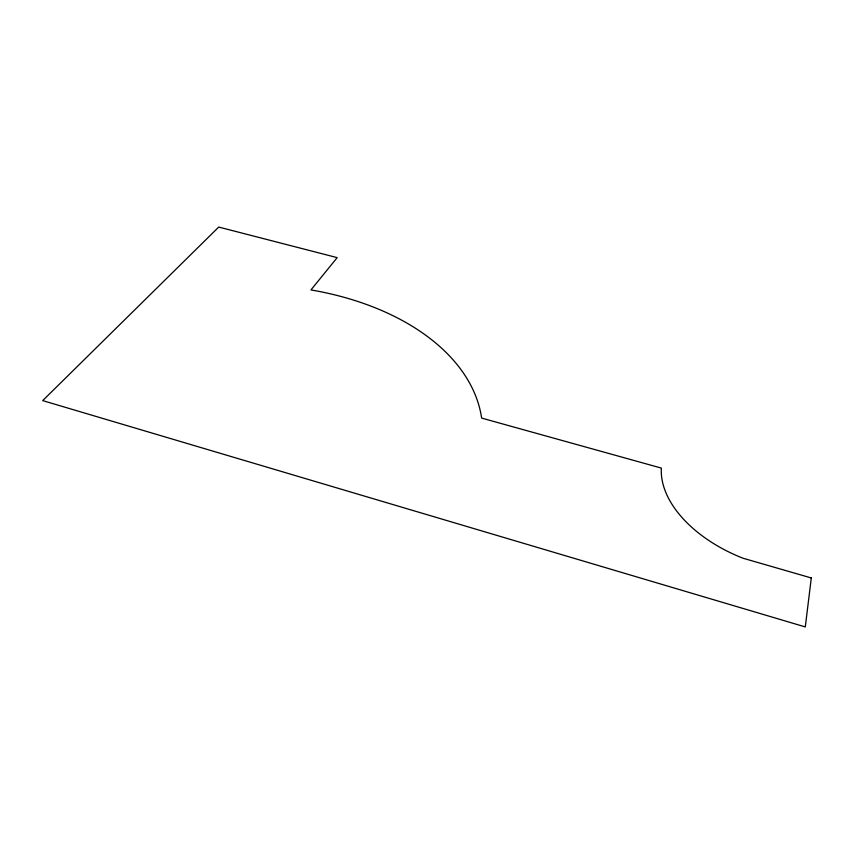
<?xml version="1.0" encoding="UTF-8"?>
<svg xmlns="http://www.w3.org/2000/svg" width="854" height="854" viewBox="0 0 854 854"><rect width="100%" height="100%" fill="white"/><g stroke="black" fill="none" stroke-linecap="round" stroke-linejoin="round"><path stroke-width="1.28" d="M811.3 577.955L805.29 626.932L42.7 400.611L218.731 227.068L337.191 257.641L310.941 289.922A239.728 150.699 -1.4 0 1 481.635 418.086L661.338 468.088A116.624 70.743 18.9 0 0 743.033 558.238L811.3 577.955"/></g></svg>
